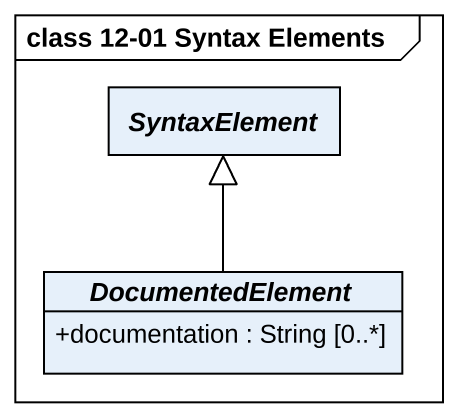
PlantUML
@startuml
mainframe class 12-01 Syntax Elements
hide circle
hide empty members
skinparam classAttributeIconSize 0
abstract class SyntaxElement
abstract class DocumentedElement {
  +documentation : String [0..*]
}
DocumentedElement -up-|> SyntaxElement
@enduml
